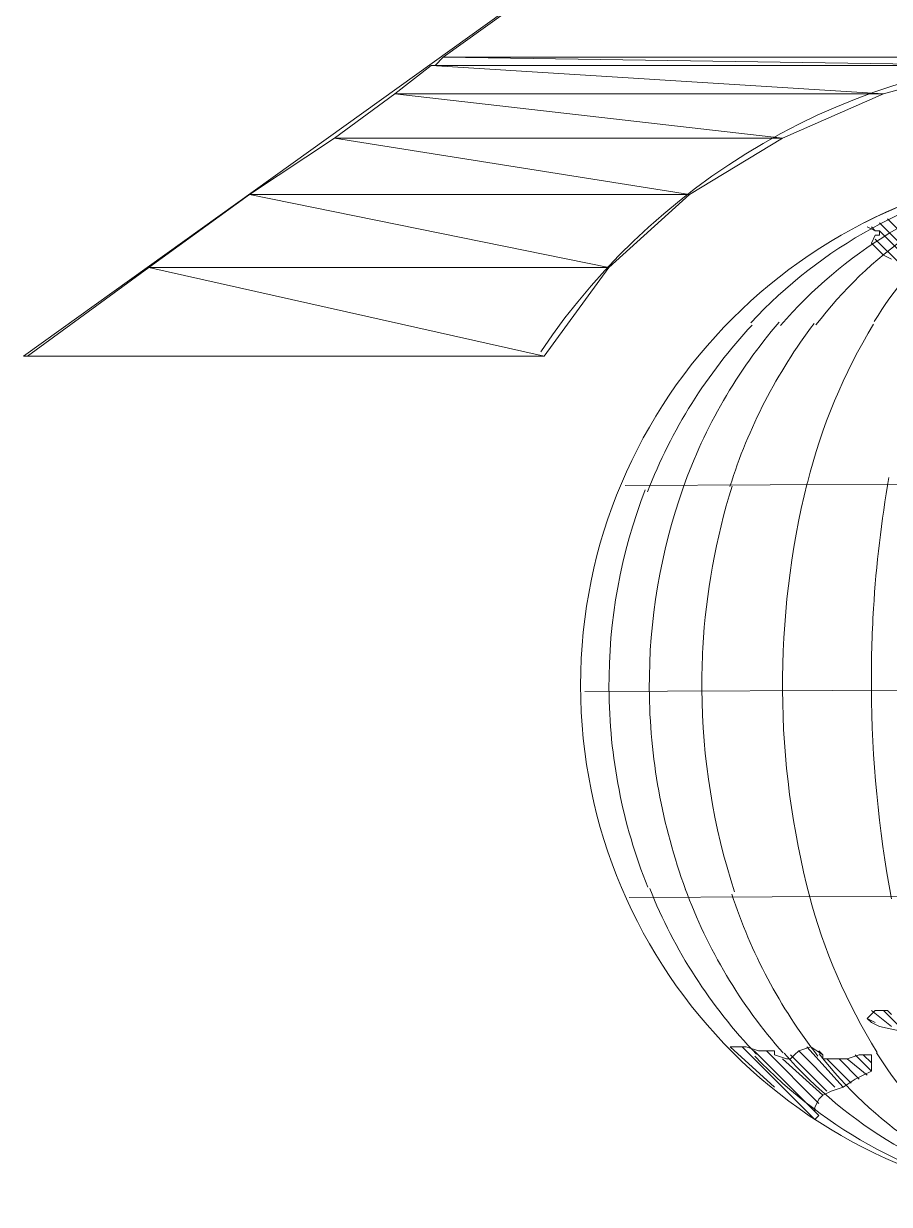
# Model space of a CAD drawing. Header units: millimetres. Extents: x -15225 to 158921, y -72156 to 56162.
# Drawn here: x 114840 to 116395, y 18021 to 20140 of the extents above; entities that cross this region are included whole.
import ezdxf

# ---------------------------------------------------------------- set-up
doc = ezdxf.new("R2010")
doc.units = ezdxf.units.MM
doc.layers.get('0').update_dxf_attribs({"linetype": 'CONTINUOUS'})
doc.layers.add('P', color=7, linetype='CONTINUOUS')

# ---------------------------------------------------------------- blocks, each defined once
blk = doc.blocks.new('north')
at = {"color": 7, "lineweight": 0}
for p, q in [((6604.816, 3736.658), (6660.441, 3776.538)), ((6660.441, 3776.538), (6626.64, 3752.189)), ((6660.441, 3776.538), (6626.64, 3752.189)), ((6626.016, 3751.768), (6624.126, 3750.295)), ((6626.016, 3751.768), (6624.126, 3750.295)), ((6626.016, 3751.768), (6654.986, 3751.768)), ((6626.224, 3751.768), (6626.016, 3751.768)), ((6626.016, 3751.768), (6654.986, 3751.768)), ((6626.224, 3751.768), (6626.016, 3751.768)), ((6649.526, 3750.295), (6626.016, 3751.768)), ((6649.526, 3750.295), (6626.016, 3751.768)), ((6626.016, 3751.768), (6654.986, 3751.768)), ((6649.526, 3750.295), (6626.016, 3751.768)), ((6649.526, 3750.295), (6626.016, 3751.768)), ((6626.016, 3751.768), (6654.986, 3751.768)), ((6626.64, 3752.189), (6626.224, 3751.768)), ((6626.64, 3752.189), (6626.224, 3751.768)), ((6626.224, 3751.768), (6655.829, 3751.768)), ((6626.224, 3751.768), (6655.829, 3751.768)), ((6654.986, 3751.768), (6626.224, 3751.768)), ((6654.986, 3751.768), (6626.224, 3751.768)), ((6626.224, 3751.768), (6655.829, 3751.768)), ((6654.986, 3751.768), (6626.224, 3751.768)), ((6654.986, 3751.768), (6626.224, 3751.768)), ((6626.224, 3751.768), (6655.829, 3751.768)), ((6626.64, 3752.189), (6695.079, 3752.189)), ((6626.64, 3752.189), (6695.079, 3752.189)), ((6655.829, 3751.768), (6626.64, 3752.189)), ((6655.829, 3751.768), (6626.64, 3752.189)), ((6626.64, 3752.189), (6660.654, 3752.189)), ((6655.829, 3751.768), (6626.64, 3752.189)), ((6655.829, 3751.768), (6626.64, 3752.189)), ((6626.64, 3752.189), (6660.654, 3752.189)), ((6654.986, 3751.768), (6649.526, 3750.295)), ((6624.126, 3750.295), (6620.977, 3747.989)), ((6624.126, 3750.295), (6620.977, 3747.989)), ((6624.126, 3750.295), (6649.526, 3750.295)), ((6624.126, 3750.295), (6649.526, 3750.295)), ((6644.279, 3747.989), (6624.126, 3750.295)), ((6644.279, 3747.989), (6624.126, 3750.295)), ((6624.126, 3750.295), (6649.526, 3750.295)), ((6644.279, 3747.989), (6624.126, 3750.295)), ((6644.279, 3747.989), (6624.126, 3750.295)), ((6624.126, 3750.295), (6649.526, 3750.295)), ((6649.526, 3750.295), (6644.279, 3747.989)), ((6620.977, 3747.989), (6616.569, 3745.049)), ((6620.977, 3747.989), (6616.569, 3745.049)), ((6620.977, 3747.989), (6644.279, 3747.989)), ((6620.977, 3747.989), (6644.279, 3747.989)), ((6639.449, 3745.049), (6620.977, 3747.989)), ((6639.449, 3745.049), (6620.977, 3747.989)), ((6620.977, 3747.989), (6644.279, 3747.989)), ((6639.449, 3745.049), (6620.977, 3747.989)), ((6639.449, 3745.049), (6620.977, 3747.989)), ((6620.977, 3747.989), (6644.279, 3747.989)), ((6644.279, 3747.989), (6639.449, 3745.049)), ((6616.569, 3745.049), (6611.322, 3741.27)), ((6616.569, 3745.049), (6611.322, 3741.27)), ((6616.569, 3745.049), (6639.449, 3745.049)), ((6616.569, 3745.049), (6639.449, 3745.049)), ((6635.254, 3741.27), (6616.569, 3745.049)), ((6635.254, 3741.27), (6616.569, 3745.049)), ((6616.569, 3745.049), (6639.449, 3745.049)), ((6635.254, 3741.27), (6616.569, 3745.049)), ((6635.254, 3741.27), (6616.569, 3745.049)), ((6616.569, 3745.049), (6639.449, 3745.049)), ((6639.449, 3745.049), (6635.254, 3741.27)), ((6649.739, 3743.794), (6651.629, 3741.905)), ((6649.105, 3743.164), (6648.688, 3743.372)), ((6648.901, 3743.372), (6649.105, 3743.164)), ((6649.318, 3743.164), (6649.105, 3743.164)), ((6649.318, 3743.581), (6651.207, 3741.691)), ((6649.318, 3742.951), (6649.318, 3743.164)), ((6649.318, 3743.164), (6650.999, 3741.483)), ((6648.901, 3742.534), (6649.105, 3742.951)), ((6649.526, 3741.905), (6648.901, 3742.534)), ((6649.105, 3742.951), (6649.318, 3742.951)), ((6649.105, 3742.738), (6650.369, 3741.483)), ((6649.948, 3741.691), (6649.526, 3741.905)), ((6611.322, 3741.27), (6605.019, 3736.658)), ((6611.322, 3741.27), (6605.019, 3736.658)), ((6611.322, 3741.27), (6635.254, 3741.27)), ((6611.322, 3741.27), (6635.254, 3741.27)), ((6631.892, 3736.658), (6611.322, 3741.27)), ((6631.892, 3736.658), (6611.322, 3741.27)), ((6611.322, 3741.27), (6635.254, 3741.27)), ((6611.322, 3741.27), (6635.254, 3741.27)), ((6631.892, 3736.658), (6611.322, 3741.27)), ((6635.254, 3741.27), (6631.892, 3736.658)), ((6635.254, 3741.27), (6631.892, 3736.658)), ((6631.892, 3736.658), (6604.816, 3736.658)), ((6631.892, 3736.658), (6604.816, 3736.658)), ((6604.816, 3736.658), (6605.019, 3736.658)), ((6604.816, 3736.658), (6631.892, 3736.658)), ((6605.019, 3736.658), (6631.892, 3736.658)), ((6605.019, 3736.658), (6631.892, 3736.658)), ((6605.019, 3736.658), (6631.892, 3736.658)), ((6605.019, 3736.658), (6631.892, 3736.658)), ((6636.092, 3729.939), (6685.424, 3730.147)), ((6633.995, 3719.232), (6687.735, 3719.445)), ((6636.305, 3708.526), (6685.637, 3708.734)), ((6649.105, 3702.645), (6648.688, 3702.228)), ((6648.901, 3702.645), (6649.948, 3701.806)), ((6649.739, 3702.645), (6649.105, 3702.645)), ((6649.526, 3702.645), (6653.935, 3698.241)), ((6649.948, 3702.436), (6649.739, 3702.645)), ((6648.688, 3702.228), (6648.901, 3702.02)), ((6648.688, 3702.228), (6649.105, 3702.02)), ((6648.901, 3702.02), (6649.318, 3701.806)), ((6649.318, 3701.806), (6650.369, 3701.593)), ((6641.552, 3700.755), (6642.385, 3700.755)), ((6641.552, 3700.755), (6643.858, 3698.658)), ((6642.182, 3700.755), (6645.961, 3696.981)), ((6642.385, 3700.755), (6643.025, 3700.547)), ((6645.123, 3700.547), (6645.747, 3700.755)), ((6645.539, 3700.755), (6647.428, 3698.658)), ((6645.747, 3700.755), (6646.377, 3700.339)), ((6642.812, 3700.547), (6645.961, 3697.398)), ((6643.025, 3700.547), (6643.858, 3700.547)), ((6643.441, 3700.547), (6646.164, 3697.815)), ((6643.858, 3700.547), (6643.858, 3700.339)), ((6643.858, 3700.339), (6644.493, 3700.125)), ((6644.279, 3700.125), (6646.377, 3698.241)), ((6644.493, 3700.125), (6644.696, 3700.125)), ((6644.696, 3700.125), (6644.909, 3700.339)), ((6644.696, 3700.339), (6646.59, 3698.449)), ((6644.909, 3700.339), (6645.123, 3700.547)), ((6645.123, 3700.547), (6647.007, 3698.658)), ((6646.164, 3700.547), (6646.377, 3700.339)), ((6646.377, 3700.339), (6646.377, 3700.125)), ((6646.377, 3700.125), (6646.59, 3700.125)), ((6646.59, 3700.125), (6647.007, 3700.125)), ((6646.59, 3700.125), (6647.845, 3698.866)), ((6647.007, 3700.125), (6647.637, 3700.125)), ((6647.22, 3700.125), (6648.271, 3699.079)), ((6647.637, 3700.125), (6648.271, 3700.339)), ((6647.637, 3700.125), (6648.688, 3699.282)), ((6648.058, 3700.339), (6648.901, 3699.496)), ((6648.271, 3700.339), (6648.688, 3700.339)), ((6648.475, 3700.339), (6648.901, 3699.922)), ((6648.688, 3700.339), (6648.901, 3700.339)), ((6648.901, 3700.339), (6648.901, 3699.709)), ((6648.901, 3699.496), (6648.475, 3699.282)), ((6648.901, 3699.709), (6648.901, 3699.496)), ((6648.058, 3699.079), (6647.428, 3698.658)), ((6648.475, 3699.282), (6648.058, 3699.079)), ((6646.804, 3698.449), (6646.377, 3698.241)), ((6647.428, 3698.658), (6646.804, 3698.449)), ((6646.164, 3698.028), (6645.961, 3697.611)), ((6646.377, 3698.241), (6646.164, 3698.028)), ((6645.961, 3697.611), (6645.961, 3697.398)), ((6645.961, 3697.398), (6646.164, 3697.185)), ((6646.164, 3697.185), (6645.961, 3696.981))]:
    blk.add_line(p, q, dxfattribs=at)
for points in [[(6660.55, 3752.403), (6648.961, 3752.333), (6638.15, 3746.516), (6631.709, 3736.876)], [(6669.709, 3744.994), (6662.766, 3747.434), (6655.125, 3746.933), (6648.564, 3743.605)], [(6660.753, 3746.516), (6645.861, 3746.516), (6633.781, 3734.441), (6633.781, 3719.545)], [(6657.728, 3746.184), (6654.128, 3744.528), (6651.108, 3741.835), (6649.05, 3738.453)], [(6656.424, 3746.04), (6651.133, 3744.994), (6646.308, 3742.321), (6642.628, 3738.394)], [(6656.682, 3745.867), (6651.817, 3744.701), (6647.443, 3742.034), (6644.18, 3738.245)], [(6656.999, 3745.956), (6652.63, 3744.607), (6648.787, 3741.919), (6646.02, 3738.275)], [(6642.703, 3738.27), (6640.352, 3735.76), (6638.497, 3732.815), (6637.263, 3729.606)], [(6644.101, 3738.413), (6641.924, 3735.879), (6640.228, 3732.969), (6639.112, 3729.815)], [(6645.921, 3738.344), (6643.977, 3735.795), (6642.499, 3732.924), (6641.547, 3729.874)], [(6649.015, 3738.324), (6647.458, 3735.76), (6646.303, 3732.978), (6645.579, 3730.077)], [(6649.814, 3730.35), (6649.417, 3728.089), (6649.149, 3725.813), (6649.015, 3723.532)], [(6637.144, 3729.715), (6635.874, 3726.418), (6635.229, 3722.912), (6635.254, 3719.381)], [(6639.122, 3729.815), (6637.932, 3726.462), (6637.332, 3722.927), (6637.352, 3719.366)], [(6641.656, 3729.899), (6640.808, 3727.172), (6640.297, 3724.345), (6640.134, 3721.494)], [(6645.564, 3730.058), (6644.691, 3726.537), (6644.26, 3722.912), (6644.279, 3719.292)], [(6649.015, 3723.532), (6648.926, 3722.148), (6648.891, 3720.774), (6648.901, 3719.396)], [(6640.134, 3721.494), (6640.099, 3720.774), (6640.079, 3720.055), (6640.084, 3719.341)], [(6633.781, 3719.545), (6633.781, 3704.648), (6645.861, 3692.568), (6660.753, 3692.568)], [(6635.254, 3719.381), (6635.274, 3715.84), (6635.958, 3712.344), (6637.268, 3709.061)], [(6637.352, 3719.366), (6637.372, 3715.801), (6638.011, 3712.275), (6639.241, 3708.933)], [(6640.084, 3719.341), (6640.104, 3715.761), (6640.679, 3712.205), (6641.785, 3708.804)], [(6644.279, 3719.292), (6644.299, 3715.667), (6644.78, 3712.047), (6645.693, 3708.536)], [(6648.901, 3719.396), (6648.921, 3715.726), (6649.268, 3712.057), (6649.948, 3708.447)], [(6637.372, 3708.982), (6638.656, 3705.784), (6640.535, 3702.863), (6642.921, 3700.378)], [(6639.221, 3708.972), (6640.372, 3705.838), (6642.098, 3702.947), (6644.309, 3700.438)], [(6641.641, 3708.699), (6642.633, 3705.655), (6644.151, 3702.803), (6646.119, 3700.274)], [(6645.658, 3708.68), (6646.417, 3705.784), (6647.617, 3703.016), (6649.199, 3700.468)], [(6642.836, 3700.269), (6646.571, 3696.381), (6651.42, 3693.763), (6656.717, 3692.786)], [(6644.364, 3700.428), (6647.671, 3696.674), (6652.075, 3694.056), (6656.955, 3692.95)], [(6646.179, 3700.398), (6648.99, 3696.788), (6652.863, 3694.145), (6657.242, 3692.846)], [(6649.174, 3700.438), (6651.272, 3697.081), (6654.321, 3694.428), (6657.941, 3692.811)]]:
    blk.add_open_spline(points, degree=3, dxfattribs=at)

msp = doc.modelspace()

# ---------------------------------------------------------------- block references
at = {"layer": 'P', "linetype": 'ByBlock', "xscale": 34.5288254294402, "yscale": 34.5288254294402, "zscale": 34.5288254294402}
msp.add_blockref('north', (-113216.5, -109478.8), dxfattribs=at)

doc.saveas('drawing.dxf')
